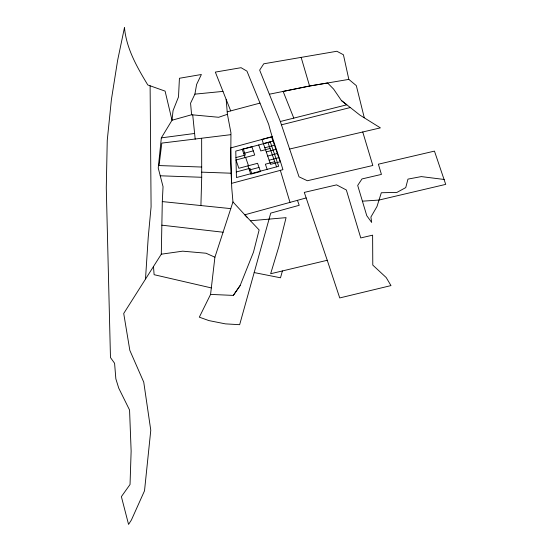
<?xml version="1.0" encoding="UTF-8"?>
<svg xmlns="http://www.w3.org/2000/svg" width="552" height="552" viewBox="0 0 552 552"><rect width="100%" height="100%" fill="white"/><g stroke="black" fill="none" stroke-linecap="round" stroke-linejoin="round"><path stroke-width="0.83" d="M161.294 254.196L162.302 201.59L163.047 186.679L158.231 167.994L161.336 137.862L172.017 120.239L173.045 110.628L178.503 96.917L179.428 78.267L201.376 74.499L196.609 84.463L194.904 94.144L190.564 103.196L191.599 114.754L172.017 120.239L165.096 91.121L147.798 84.967C137.11 67.24 126.346 48.638 124.476 27.6L117.624 60.354L111.387 99.705L107.24 140.45L106.281 187.832L110.469 357.544L114.588 363.271L115.851 378.838L118.756 388.173L129.561 410.019L131.135 451.067L130.037 484.497L121.378 496.634L128.561 524.4L131.397 520.018L144.52 490.797L150.779 430.277L143.748 382.156L129.83 350.361L123.717 313.467L161.294 254.196L182.664 251.167L206.048 253.23L214.907 257.211L210.574 294.395L199.327 317.172L208.932 320.602L225.416 323.872L239.658 324.686L270.735 213.12L299.212 205.296L297.445 200.335M200.914 205.551L201.708 177.282L201.652 138.393M145.507 278.843L148.233 237.236L151.089 206.772L150.109 85.788M214.907 257.211L232.958 201.928L231.757 188.004L230.715 162.35L230.964 132.935L227.41 114.292L226.168 99.436M282.41 270.942L280.506 277.787L254.189 272.571M210.574 294.402L233.323 295.41L240.134 285.536L253.478 252.16L259.13 229.949L244.791 214.804L306.167 197.94M233.323 295.41L240.134 285.543M227.41 114.292L218.682 117.279L191.599 114.754M272.308 136.613L230.667 147.943L231.571 183.367L282.921 169.671C278.512 154.505 272.515 139.69 268.72 124.462L246.951 71.139L241.065 67.696L215.335 72.105L230.708 110.897M227.203 111.828L259.978 103.1M263.407 143.63L273.033 141.064M243.653 153.428L253.278 150.862M264.836 147.777L274.468 145.21M235.939 157.568L245.378 155.05L243.315 149.081M270.066 148.46L260.785 150.938L258.722 144.969M266.271 151.924L275.897 149.35M267.699 156.064L277.332 153.497M269.135 160.211L278.767 157.644M236.304 171.955L249.959 168.312L251.74 173.459M274.744 161.701L265.367 164.199L267.147 169.354M249.38 170.009L259.012 167.442M364.286 117.755L356.323 85.629L348.829 79.384L343.427 54.765L336.872 51.26L263.759 63.797L259.661 70.125L280.319 121.495L346.828 104.804L341.433 100.554L333.587 89.065L327.584 82.972L309.575 86.022L283.128 91.418L293.795 118.114M281.444 124.821L350.299 107.536M327.246 260.282L304.29 192.4L336.589 184.872L346.359 189.998L360.76 237.933L372.621 235.166L372.786 265.091L386.214 277.566L390.975 285.591L339.735 297.935L327.246 260.282L270.646 273.744L278.815 246.737L286.074 217.64L250.373 220.765M289.627 149.026L380.39 127.871L359.883 115.085L341.433 100.554M269.355 94.226L309.575 86.022L348.829 79.384M161.336 137.862L194.614 133.467M201.694 167.035L159.045 165.565L161.812 143.099L230.626 134.695M194.904 94.144L222.98 91.397M362.416 201.183L379.017 200.052L445.719 184.382L434.458 151.117L378.368 164.192L381.439 174.411L361.981 178.945L357.689 185.437L366.769 215.687L371.675 222.449L370.909 217.026L376.975 206.538L381.322 192.745L396.936 192.393L405.741 187.611L407.969 179.11L421.314 176.592L444.25 179.483M201.701 172.148L231.157 173.211M160.239 175.784L201.708 177.282M162.302 201.59L230.784 208.621M161.846 225.175L223.118 232.233M211.333 287.916L154.111 274.696L153.477 266.402M232.958 201.928L247.496 217.743M267.962 142.506L276.566 166.835M245.633 157.43L248.497 165.717M245.081 157.575L242.218 149.288L251.85 146.715L254.713 155.008L236.001 159.997L238.864 168.284L257.577 163.295L260.447 171.582L250.815 174.156L247.952 165.862M280.319 121.495L299.025 176.826L307.36 180.745L372.821 165.49L362.754 131.983M280.347 170.354L290 202.384M301.15 57.387L309.575 86.022M192.717 114.857L195.194 139.214M271.598 136.917L261.972 139.49L270.57 164.358L280.195 161.791L271.598 136.917M270.266 141.892L235.773 151.089L236.449 177.544L278.698 166.269L270.266 141.892"/></g></svg>
